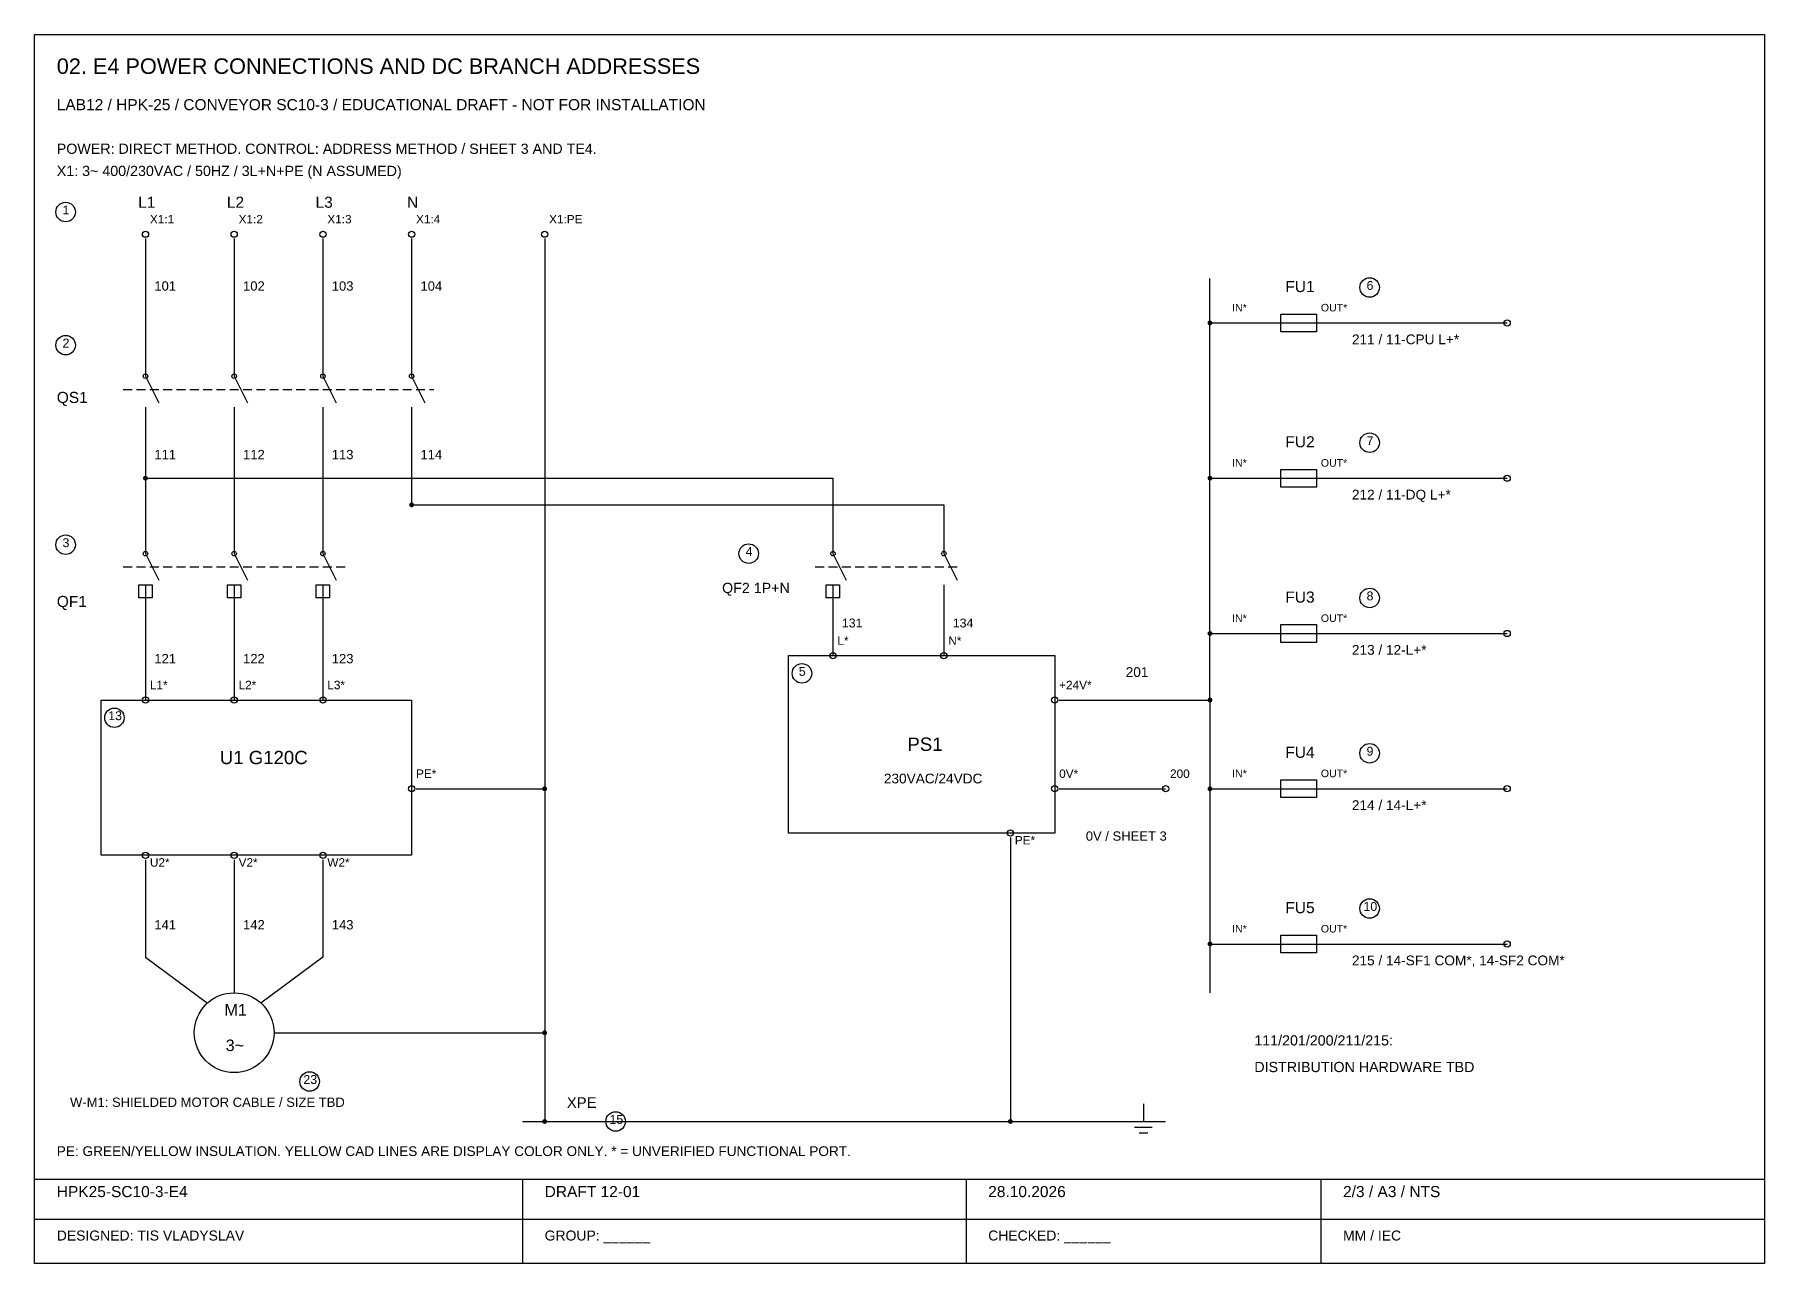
# Model space of a CAD drawing. Header units: millimetres. Extents: x 100 to 6450, y 50 to 1435.
# Drawn here: x 2300 to 4250, y 50 to 1435 of the extents above; entities that cross this region are included whole.
import ezdxf

# ---------------------------------------------------------------- set-up
doc = ezdxf.new("R2010")
doc.units = ezdxf.units.MM
doc.linetypes.add('DASH', pattern=[15, 10, -5])
for name, color, linetype in [('DEVICE', 7, 'Continuous'), ('FRAME', 8, 'Continuous'), ('MECH', 8, 'Continuous'), ('TEXT', 7, 'Continuous'), ('WIRE', 2, 'Continuous')]:
    doc.layers.add(name, color=color, linetype=linetype)
doc.styles.add('TEXT_STD', font='Arial.ttf')

msp = doc.modelspace()

# ---------------------------------------------------------------- hatches: boundary and pattern name
at = {"layer": 'WIRE'}
for points in [[(3627.8, 1110), (3627.7, 1110.5), (3627.5, 1111.1), (3627.3, 1111.5), (3626.9, 1111.9), (3626.5, 1112.3), (3626.1, 1112.5), (3625.5, 1112.7), (3625, 1112.8), (3624.5, 1112.7), (3623.9, 1112.5), (3623.5, 1112.3), (3623.1, 1111.9), (3622.7, 1111.5), (3622.5, 1111.1), (3622.3, 1110.5), (3622.2, 1110), (3622.3, 1109.5), (3622.5, 1108.9), (3622.7, 1108.5), (3623.1, 1108.1), (3623.5, 1107.7), (3623.9, 1107.5), (3624.5, 1107.3), (3625, 1107.2), (3625.5, 1107.3), (3626.1, 1107.5), (3626.5, 1107.7), (3626.9, 1108.1), (3627.3, 1108.5), (3627.5, 1108.9), (3627.7, 1109.5)], [(2427.8, 935), (2427.7, 935.5), (2427.5, 936.1), (2427.3, 936.5), (2426.9, 936.9), (2426.5, 937.3), (2426.1, 937.5), (2425.5, 937.7), (2425, 937.8), (2424.5, 937.7), (2423.9, 937.5), (2423.5, 937.3), (2423.1, 936.9), (2422.7, 936.5), (2422.5, 936.1), (2422.3, 935.5), (2422.2, 935), (2422.3, 934.5), (2422.5, 933.9), (2422.7, 933.5), (2423.1, 933.1), (2423.5, 932.7), (2423.9, 932.5), (2424.5, 932.3), (2425, 932.2), (2425.5, 932.3), (2426.1, 932.5), (2426.5, 932.7), (2426.9, 933.1), (2427.3, 933.5), (2427.5, 933.9), (2427.7, 934.5)], [(3627.8, 935), (3627.7, 935.5), (3627.5, 936.1), (3627.3, 936.5), (3626.9, 936.9), (3626.5, 937.3), (3626.1, 937.5), (3625.5, 937.7), (3625, 937.8), (3624.5, 937.7), (3623.9, 937.5), (3623.5, 937.3), (3623.1, 936.9), (3622.7, 936.5), (3622.5, 936.1), (3622.3, 935.5), (3622.2, 935), (3622.3, 934.5), (3622.5, 933.9), (3622.7, 933.5), (3623.1, 933.1), (3623.5, 932.7), (3623.9, 932.5), (3624.5, 932.3), (3625, 932.2), (3625.5, 932.3), (3626.1, 932.5), (3626.5, 932.7), (3626.9, 933.1), (3627.3, 933.5), (3627.5, 933.9), (3627.7, 934.5)], [(2727.8, 905), (2727.7, 905.5), (2727.5, 906.1), (2727.3, 906.5), (2726.9, 906.9), (2726.5, 907.3), (2726.1, 907.5), (2725.5, 907.7), (2725, 907.8), (2724.5, 907.7), (2723.9, 907.5), (2723.5, 907.3), (2723.1, 906.9), (2722.7, 906.5), (2722.5, 906.1), (2722.3, 905.5), (2722.2, 905), (2722.3, 904.5), (2722.5, 903.9), (2722.7, 903.5), (2723.1, 903.1), (2723.5, 902.7), (2723.9, 902.5), (2724.5, 902.3), (2725, 902.2), (2725.5, 902.3), (2726.1, 902.5), (2726.5, 902.7), (2726.9, 903.1), (2727.3, 903.5), (2727.5, 903.9), (2727.7, 904.5)], [(3627.8, 760), (3627.7, 760.5), (3627.5, 761.1), (3627.3, 761.5), (3626.9, 761.9), (3626.5, 762.3), (3626.1, 762.5), (3625.5, 762.7), (3625, 762.8), (3624.5, 762.7), (3623.9, 762.5), (3623.5, 762.3), (3623.1, 761.9), (3622.7, 761.5), (3622.5, 761.1), (3622.3, 760.5), (3622.2, 760), (3622.3, 759.5), (3622.5, 758.9), (3622.7, 758.5), (3623.1, 758.1), (3623.5, 757.7), (3623.9, 757.5), (3624.5, 757.3), (3625, 757.2), (3625.5, 757.3), (3626.1, 757.5), (3626.5, 757.7), (3626.9, 758.1), (3627.3, 758.5), (3627.5, 758.9), (3627.7, 759.5)], [(3627.8, 685), (3627.7, 685.5), (3627.5, 686.1), (3627.3, 686.5), (3626.9, 686.9), (3626.5, 687.3), (3626.1, 687.5), (3625.5, 687.7), (3625, 687.8), (3624.5, 687.7), (3623.9, 687.5), (3623.5, 687.3), (3623.1, 686.9), (3622.7, 686.5), (3622.5, 686.1), (3622.3, 685.5), (3622.2, 685), (3622.3, 684.5), (3622.5, 683.9), (3622.7, 683.5), (3623.1, 683.1), (3623.5, 682.7), (3623.9, 682.5), (3624.5, 682.3), (3625, 682.2), (3625.5, 682.3), (3626.1, 682.5), (3626.5, 682.7), (3626.9, 683.1), (3627.3, 683.5), (3627.5, 683.9), (3627.7, 684.5)], [(2877.8, 585), (2877.7, 585.5), (2877.5, 586.1), (2877.3, 586.5), (2876.9, 586.9), (2876.5, 587.3), (2876.1, 587.5), (2875.5, 587.7), (2875, 587.8), (2874.5, 587.7), (2873.9, 587.5), (2873.5, 587.3), (2873.1, 586.9), (2872.7, 586.5), (2872.5, 586.1), (2872.3, 585.5), (2872.2, 585), (2872.3, 584.5), (2872.5, 583.9), (2872.7, 583.5), (2873.1, 583.1), (2873.5, 582.7), (2873.9, 582.5), (2874.5, 582.3), (2875, 582.2), (2875.5, 582.3), (2876.1, 582.5), (2876.5, 582.7), (2876.9, 583.1), (2877.3, 583.5), (2877.5, 583.9), (2877.7, 584.5)], [(3627.8, 585), (3627.7, 585.5), (3627.5, 586.1), (3627.3, 586.5), (3626.9, 586.9), (3626.5, 587.3), (3626.1, 587.5), (3625.5, 587.7), (3625, 587.8), (3624.5, 587.7), (3623.9, 587.5), (3623.5, 587.3), (3623.1, 586.9), (3622.7, 586.5), (3622.5, 586.1), (3622.3, 585.5), (3622.2, 585), (3622.3, 584.5), (3622.5, 583.9), (3622.7, 583.5), (3623.1, 583.1), (3623.5, 582.7), (3623.9, 582.5), (3624.5, 582.3), (3625, 582.2), (3625.5, 582.3), (3626.1, 582.5), (3626.5, 582.7), (3626.9, 583.1), (3627.3, 583.5), (3627.5, 583.9), (3627.7, 584.5)], [(3627.8, 410), (3627.7, 410.5), (3627.5, 411.1), (3627.3, 411.5), (3626.9, 411.9), (3626.5, 412.3), (3626.1, 412.5), (3625.5, 412.7), (3625, 412.8), (3624.5, 412.7), (3623.9, 412.5), (3623.5, 412.3), (3623.1, 411.9), (3622.7, 411.5), (3622.5, 411.1), (3622.3, 410.5), (3622.2, 410), (3622.3, 409.5), (3622.5, 408.9), (3622.7, 408.5), (3623.1, 408.1), (3623.5, 407.7), (3623.9, 407.5), (3624.5, 407.3), (3625, 407.2), (3625.5, 407.3), (3626.1, 407.5), (3626.5, 407.7), (3626.9, 408.1), (3627.3, 408.5), (3627.5, 408.9), (3627.7, 409.5)], [(2877.8, 310), (2877.7, 310.5), (2877.5, 311.1), (2877.3, 311.5), (2876.9, 311.9), (2876.5, 312.3), (2876.1, 312.5), (2875.5, 312.7), (2875, 312.8), (2874.5, 312.7), (2873.9, 312.5), (2873.5, 312.3), (2873.1, 311.9), (2872.7, 311.5), (2872.5, 311.1), (2872.3, 310.5), (2872.2, 310), (2872.3, 309.5), (2872.5, 308.9), (2872.7, 308.5), (2873.1, 308.1), (2873.5, 307.7), (2873.9, 307.5), (2874.5, 307.3), (2875, 307.2), (2875.5, 307.3), (2876.1, 307.5), (2876.5, 307.7), (2876.9, 308.1), (2877.3, 308.5), (2877.5, 308.9), (2877.7, 309.5)], [(2877.8, 210), (2877.7, 210.5), (2877.5, 211.1), (2877.3, 211.5), (2876.9, 211.9), (2876.5, 212.3), (2876.1, 212.5), (2875.5, 212.7), (2875, 212.8), (2874.5, 212.7), (2873.9, 212.5), (2873.5, 212.3), (2873.1, 211.9), (2872.7, 211.5), (2872.5, 211.1), (2872.3, 210.5), (2872.2, 210), (2872.3, 209.5), (2872.5, 208.9), (2872.7, 208.5), (2873.1, 208.1), (2873.5, 207.7), (2873.9, 207.5), (2874.5, 207.3), (2875, 207.2), (2875.5, 207.3), (2876.1, 207.5), (2876.5, 207.7), (2876.9, 208.1), (2877.3, 208.5), (2877.5, 208.9), (2877.7, 209.5)], [(3402.8, 210), (3402.7, 210.5), (3402.5, 211.1), (3402.3, 211.5), (3401.9, 211.9), (3401.5, 212.3), (3401.1, 212.5), (3400.5, 212.7), (3400, 212.8), (3399.5, 212.7), (3398.9, 212.5), (3398.5, 212.3), (3398.1, 211.9), (3397.7, 211.5), (3397.5, 211.1), (3397.3, 210.5), (3397.2, 210), (3397.3, 209.5), (3397.5, 208.9), (3397.7, 208.5), (3398.1, 208.1), (3398.5, 207.7), (3398.9, 207.5), (3399.5, 207.3), (3400, 207.2), (3400.5, 207.3), (3401.1, 207.5), (3401.5, 207.7), (3401.9, 208.1), (3402.3, 208.5), (3402.5, 208.9), (3402.7, 209.5)]]:
    msp.add_hatch(color=2, dxfattribs=at).paths.add_polyline_path(points)

# ---------------------------------------------------------------- linework, layer by layer
at = {"layer": 'DEVICE'}
for p, q in [((3705, 1120), (3745, 1120)), ((3705, 1100), (3705, 1120)), ((3745, 1120), (3745, 1100)), ((3705, 1110), (3745, 1110)), ((3745, 1100), (3705, 1100)), ((2425, 1050), (2440, 1020)), ((2525, 1050), (2540, 1020)), ((2625, 1050), (2640, 1020)), ((2725, 1050), (2740, 1020)), ((3705, 945), (3745, 945)), ((3705, 925), (3705, 945)), ((3745, 945), (3745, 925)), ((3705, 935), (3745, 935)), ((3745, 925), (3705, 925)), ((2425, 850), (2440, 820)), ((2525, 850), (2540, 820)), ((2625, 850), (2640, 820)), ((3200, 850), (3215, 820)), ((3325, 850), (3340, 820)), ((2417.5, 815), (2432.5, 815)), ((2417.5, 800), (2417.5, 815)), ((2432.5, 800), (2417.5, 800)), ((2432.5, 815), (2432.5, 800)), ((2517.5, 815), (2532.5, 815)), ((2517.5, 800), (2517.5, 815)), ((2532.5, 800), (2517.5, 800)), ((2532.5, 815), (2532.5, 800)), ((2617.5, 815), (2632.5, 815)), ((2617.5, 800), (2617.5, 815)), ((2632.5, 800), (2617.5, 800)), ((2632.5, 815), (2632.5, 800)), ((3192.5, 815), (3207.5, 815)), ((3192.5, 800), (3192.5, 815)), ((3207.5, 800), (3192.5, 800)), ((3207.5, 815), (3207.5, 800)), ((3705, 770), (3745, 770)), ((3705, 750), (3705, 770)), ((3745, 770), (3745, 750)), ((3705, 760), (3745, 760)), ((3745, 750), (3705, 750)), ((3150, 735), (3450, 735)), ((3150, 535), (3150, 735)), ((3450, 735), (3450, 535)), ((2375, 685), (2725, 685)), ((2375, 510), (2375, 685)), ((2725, 685), (2725, 510)), ((3705, 595), (3745, 595)), ((3705, 575), (3705, 595)), ((3705, 585), (3745, 585)), ((3745, 595), (3745, 575)), ((3745, 575), (3705, 575)), ((3450, 535), (3150, 535)), ((2725, 510), (2375, 510)), ((3705, 420), (3745, 420)), ((3705, 400), (3705, 420)), ((3705, 410), (3745, 410)), ((3745, 420), (3745, 400)), ((3745, 400), (3705, 400))]:
    msp.add_line(p, q, dxfattribs=at)
for centre, radius in [((2335, 1235), 11), ((2425, 1210), 3.5), ((2525, 1210), 3.5), ((2625, 1210), 3.5), ((2725, 1210), 3.5), ((2875, 1210), 3.5), ((3805, 1150), 11), ((3960, 1110), 3.5), ((2335, 1085), 11), ((2425, 1050), 2.5), ((2525, 1050), 2.5), ((2625, 1050), 2.5), ((2725, 1050), 2.5), ((3805, 975), 11), ((3960, 935), 3.5), ((2335, 860), 11), ((3105, 850), 11), ((2425, 850), 2.5), ((2525, 850), 2.5), ((2625, 850), 2.5), ((3200, 850), 2.5), ((3325, 850), 2.5), ((3805, 800), 11), ((3960, 760), 3.5), ((3165, 715), 11), ((3200, 735), 3.5), ((3325, 735), 3.5), ((2425, 685), 3.5), ((2525, 685), 3.5), ((2625, 685), 3.5), ((3450, 685), 3.5), ((2390, 665), 11), ((3805, 625), 11), ((2725, 585), 3.5), ((3450, 585), 3.5), ((3575, 585), 3.5), ((3960, 585), 3.5), ((3400, 535), 3.5), ((2425, 510), 3.5), ((2525, 510), 3.5), ((2625, 510), 3.5), ((3805, 450), 11), ((3960, 410), 3.5), ((2525, 310), 45), ((2610, 255), 11), ((2955, 210), 11)]:
    msp.add_circle(centre, radius, dxfattribs=at)
at = {"layer": 'FRAME'}
for p, q in [((2300, 1435), (4250, 1435)), ((2300, 50), (2300, 1435)), ((4250, 1435), (4250, 50)), ((2300, 145), (4250, 145)), ((2850, 145), (2850, 50)), ((3350, 145), (3350, 50)), ((3750, 145), (3750, 50)), ((2300, 100), (4250, 100)), ((4250, 50), (2300, 50))]:
    msp.add_line(p, q, dxfattribs=at)
at = {"layer": 'MECH', "linetype": 'DASH'}
for p, q in [((2400, 1035), (2750, 1035)), ((2400, 835), (2650, 835)), ((3180, 835), (3345, 835))]:
    msp.add_line(p, q, dxfattribs=at)
at = {"layer": 'WIRE'}
for p, q in [((2425, 1205), (2425, 1080)), ((2525, 1205), (2525, 1080)), ((2625, 1205), (2625, 1080)), ((2725, 1205), (2725, 1080)), ((2875, 1205), (2875, 210)), ((3625, 685), (3625, 1160)), ((3625, 1110), (3705, 1110)), ((3745, 1110), (3960, 1110)), ((2425, 1080), (2425, 1050)), ((2525, 1080), (2525, 1050)), ((2625, 1080), (2625, 1050)), ((2725, 1080), (2725, 1050)), ((2425, 1015), (2425, 990)), ((2525, 1015), (2525, 990)), ((2625, 1015), (2625, 990)), ((2725, 1015), (2725, 990)), ((2425, 990), (2425, 880)), ((2525, 990), (2525, 880)), ((2625, 990), (2625, 880)), ((2725, 990), (2725, 905)), ((2425, 935), (3200, 935)), ((3200, 935), (3200, 880)), ((3625, 935), (3705, 935)), ((3745, 935), (3960, 935)), ((2725, 905), (3325, 905)), ((3325, 905), (3325, 880)), ((2425, 880), (2425, 850)), ((2525, 880), (2525, 850)), ((2625, 880), (2625, 850)), ((3200, 880), (3200, 850)), ((3325, 880), (3325, 850)), ((2425, 815), (2425, 790)), ((2525, 815), (2525, 790)), ((2625, 815), (2625, 790)), ((3200, 815), (3200, 790)), ((3325, 815), (3325, 790)), ((2425, 790), (2425, 685)), ((2525, 790), (2525, 685)), ((2625, 790), (2625, 685)), ((3200, 790), (3200, 735)), ((3325, 790), (3325, 735)), ((3625, 760), (3705, 760)), ((3745, 760), (3960, 760)), ((3455, 685), (3625, 685)), ((3625, 685), (3625, 355)), ((2730, 585), (2875, 585)), ((3455, 585), (3575, 585)), ((3625, 585), (3705, 585)), ((3745, 585), (3960, 585)), ((3400, 530), (3400, 210)), ((2425, 505), (2425, 395)), ((2525, 505), (2525, 395)), ((2625, 505), (2625, 395)), ((3625, 410), (3705, 410)), ((3745, 410), (3960, 410)), ((2425, 395), (2495, 343.5)), ((2525, 395), (2525, 355)), ((2625, 395), (2555, 343.5)), ((2570, 310), (2875, 310)), ((3550, 230), (3550, 210)), ((2850, 210), (3575, 210)), ((3535, 210), (3565, 210)), ((3540, 203.5), (3560, 203.5)), ((3545, 197), (3555, 197))]:
    msp.add_line(p, q, dxfattribs=at)

# ---------------------------------------------------------------- texts
at = {"layer": 'TEXT', "style": 'TEXT_STD'}
for s, height, p in [('02. E4 POWER CONNECTIONS AND DC BRANCH ADDRESSES', 17.5, (2325, 1390.7)), ('LAB12 / HPK-25 / CONVEYOR SC10-3 / EDUCATIONAL DRAFT - NOT FOR INSTALLATION', 12.5, (2325, 1349.8)), ('POWER: DIRECT METHOD. CONTROL: ADDRESS METHOD / SHEET 3 AND TE4.', 11.5, (2325, 1300.6)), ('X1: 3~ 400/230VAC / 50HZ / 3L+N+PE (N ASSUMED)', 11.5, (2325, 1275.6)), ('L1', 12.5, (2416.7, 1239.8)), ('L2', 12.5, (2516.7, 1239.8)), ('L3', 12.5, (2616.7, 1239.8)), ('N', 12.5, (2719.8, 1239.8)), ('1', 10, (2331.5, 1232.3)), ('X1:1', 9.5, (2430, 1222.2)), ('X1:2', 9.5, (2530, 1222.2)), ('X1:3', 9.5, (2630, 1222.2)), ('X1:4', 9.5, (2730, 1222.2)), ('X1:PE', 9.5, (2880, 1222.2)), ('101', 10.5, (2435, 1146.4)), ('102', 10.5, (2535, 1146.4)), ('103', 10.5, (2635, 1146.4)), ('104', 10.5, (2735, 1146.4)), ('FU1', 12.5, (3710, 1144.8)), ('6', 10, (3801.5, 1147.3)), ('IN*', 8.5, (3650, 1123)), ('OUT*', 8.5, (3750, 1123)), ('2', 10, (2331.5, 1082.3)), ('211 / 11-CPU L+*', 11, (3785, 1086)), ('QS1', 12.5, (2325, 1019.8)), ('FU2', 12.5, (3710, 969.8)), ('7', 10, (3801.5, 972.3)), ('111', 10.5, (2435, 956.4)), ('112', 10.5, (2535, 956.4)), ('113', 10.5, (2635, 956.4)), ('114', 10.5, (2735, 956.4)), ('IN*', 8.5, (3650, 948)), ('OUT*', 8.5, (3750, 948)), ('212 / 11-DQ L+*', 11, (3785, 911)), ('3', 10, (2331.5, 857.3)), ('4', 10, (3101.5, 847.3)), ('QF1', 12.5, (2325, 789.8)), ('QF2 1P+N', 11.5, (3075, 805.6)), ('FU3', 12.5, (3710, 794.8)), ('8', 10, (3801.5, 797.3)), ('IN*', 8.5, (3650, 773)), ('OUT*', 8.5, (3750, 773)), ('131', 10, (3210, 766.8)), ('134', 10, (3335, 766.8)), ('L*', 9.5, (3205, 747.2)), ('N*', 9.5, (3330, 747.2)), ('213 / 12-L+*', 11, (3785, 736)), ('121', 10.5, (2435, 726.4)), ('122', 10.5, (2535, 726.4)), ('123', 10.5, (2635, 726.4)), ('5', 10, (3161.5, 712.3)), ('201', 11, (3530, 711)), ('L1*', 9.5, (2430, 697.2)), ('L2*', 9.5, (2530, 697.2)), ('L3*', 9.5, (2630, 697.2)), ('+24V*', 9.5, (3455, 697.2)), ('13', 10, (2383, 662.3)), ('U1 G120C', 15, (2508.8, 612.7)), ('PS1', 15, (3283.9, 627.7)), ('FU4', 12.5, (3710, 619.8)), ('9', 10, (3801.5, 622.3)), ('PE*', 9.5, (2730, 597.2)), ('0V*', 9.5, (3455, 597.2)), ('200', 9.5, (3580, 597.2)), ('IN*', 8.5, (3650, 598)), ('OUT*', 8.5, (3750, 598)), ('230VAC/24VDC', 11, (3257.4, 591)), ('214 / 14-L+*', 11, (3785, 561)), ('PE*', 9.5, (3405, 522.2)), ('0V / SHEET 3', 10.5, (3485, 526.4)), ('U2*', 9.5, (2430, 497.2)), ('V2*', 9.5, (2530, 497.2)), ('W2*', 9.5, (2630, 497.2)), ('FU5', 12.5, (3710, 444.7)), ('10', 10, (3798, 447.3)), ('141', 10.5, (2435, 426.4)), ('142', 10.5, (2535, 426.4)), ('143', 10.5, (2635, 426.4)), ('IN*', 8.5, (3650, 423)), ('OUT*', 8.5, (3750, 423)), ('215 / 14-SF1 COM*, 14-SF2 COM*', 11, (3785, 386)), ('M1', 13, (2514, 329.3)), ('3~', 13, (2515.4, 289.3)), ('111/201/200/211/215:', 11.5, (3675, 295.6)), ('DISTRIBUTION HARDWARE TBD', 11.5, (3675, 265.6)), ('23', 10, (2603, 252.3)), ('W-M1: SHIELDED MOTOR CABLE / SIZE TBD', 10.5, (2340, 226.4)), ('XPE', 12, (2900, 225.2)), ('15', 10, (2948, 207.3)), ('PE: GREEN/YELLOW INSULATION. YELLOW CAD LINES ARE DISPLAY COLOR ONLY. * = UNVERIFIED FUNCTIONAL PORT.', 11, (2325, 171)), ('HPK25-SC10-3-E4', 12.5, (2325, 124.7)), ('DRAFT 12-01', 12.5, (2875, 124.7)), ('28.10.2026', 12.5, (3375, 124.7)), ('2/3 / A3 / NTS', 12.5, (3775, 124.7)), ('DESIGNED: TIS VLADYSLAV', 11.25, (2325, 75.8)), ('GROUP: ______', 11.25, (2875, 75.8)), ('CHECKED: ______', 11.25, (3375, 75.8)), ('MM / IEC', 11.25, (3775, 75.8))]:
    msp.add_text(s, height=height, dxfattribs=at).set_placement(p)

doc.saveas('drawing.dxf')
